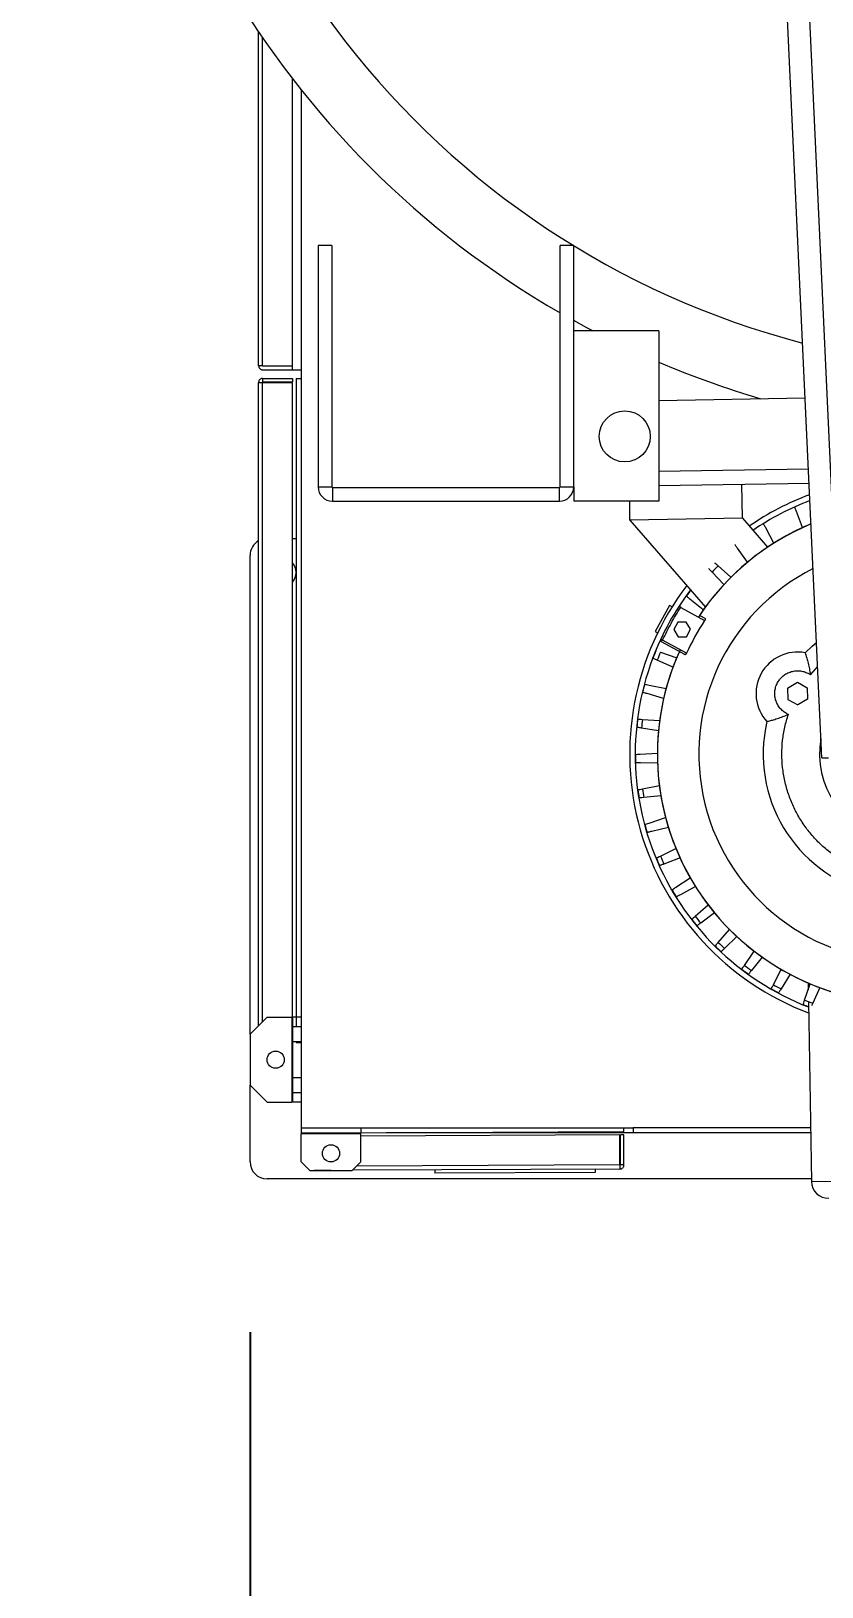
# Model space of a CAD drawing. Extents: x -2187 to 96136, y -11110 to 52208.
# Drawn here: x 46212 to 46676, y 18395 to 19308 of the extents above; entities that cross this region are included whole.
import ezdxf

# ---------------------------------------------------------------- set-up
doc = ezdxf.new("R2010")
doc.units = 0
doc.header["$LTSCALE"] = 1000
doc.header["$MEASUREMENT"] = 0
doc.linetypes.add('ACAD_ISO02W100', pattern=[15, 12, -3])
doc.styles.add('HZHT', font='hztxt_e.shx', dxfattribs={"width": 1.5, "bigfont": 'hztxt.shx'})
doc.dimstyles.new('75', dxfattribs={"dimscale": 100, "dimtxt": 3, "dimasz": 1, "dimexe": 1, "dimexo": 1, "dimgap": 0.2, "dimtad": 1, "dimdec": 0, "dimrnd": 10, "dimzin": 0, "dimdsep": 46, "dimtxsty": 'HZHT', "dimblk1": 'ARCHTICK', "dimblk2": 'ARCHTICK', "dimsah": 1, "dimcen": 1, "dimdle": 0.5, "dimclrd": 1, "dimclre": 1, "dimadec": 0, "dimazin": 0, "dimtfac": 1, "dimtdec": 0, "dimtix": 1, "dimtmove": 2, "dimatfit": 3, "dimfxl": 0, "dimtolj": 1, "dimtzin": 0, "dimarcsym": 0})

# ---------------------------------------------------------------- blocks, each defined once
blk = doc.blocks.new('_ArchTick')
at = {"color": 0, "linetype": 'ByBlock', "const_width": 0.4}
blk.add_lwpolyline([(-0.5, -0.5), (0.5, 0.5)], dxfattribs=at)
blk = doc.blocks.new('*D127')
at = {"color": 1, "linetype": 'ACAD_ISO02W100', "lineweight": -2, "ltscale": 750}
for p, q in [((42390.1, 18544.5), (42390.1, 17223.45)), ((46340.1, 18544.5), (46340.1, 17223.45)), ((42340.1, 17323.45), (43087.63, 17323.45)), ((46390.1, 17323.45), (44337.63, 17323.45))]:
    blk.add_line(p, q, dxfattribs=at)
at = {"layer": 'Defpoints', "color": 0, "linetype": 'ACAD_ISO02W100', "ltscale": 750}
for p in [(42390.1, 18644.5), (46340.1, 18644.5), (46340.1, 17323.45)]:
    blk.add_point(p, dxfattribs=at)
at = {"color": 1, "linetype": 'ACAD_ISO02W100', "lineweight": -2, "ltscale": 750, "xscale": 100, "yscale": 100, "zscale": 100, "rotation": 180}
blk.add_blockref('_ArchTick', (42390.1, 17323.45), dxfattribs=at)
at = {"color": 1, "linetype": 'ACAD_ISO02W100', "lineweight": -2, "ltscale": 750, "xscale": 100, "yscale": 100, "zscale": 100}
blk.add_blockref('_ArchTick', (46340.1, 17323.45), dxfattribs=at)
at = {"color": 0, "linetype": 'ACAD_ISO02W100', "ltscale": 750, "insert": (43712.63, 17473.45), "char_height": 300, "attachment_point": 2, "style": 'HZHT'}
blk.add_mtext('\\A1;3950', dxfattribs=at)
blk = doc.blocks.new('*D128')
at = {"color": 1, "linetype": 'ACAD_ISO02W100', "lineweight": -2, "ltscale": 750}
for p, q in [((46340.1, 18544.5), (46340.1, 17223.45)), ((50290.1, 18544.5), (50290.1, 17223.45)), ((46290.1, 17323.45), (47159.52, 17323.45)), ((50340.1, 17323.45), (48409.52, 17323.45))]:
    blk.add_line(p, q, dxfattribs=at)
at = {"layer": 'Defpoints', "color": 0, "linetype": 'ACAD_ISO02W100', "ltscale": 750}
for p in [(46340.1, 18644.5), (50290.1, 18644.5), (50290.1, 17323.45)]:
    blk.add_point(p, dxfattribs=at)
at = {"color": 1, "linetype": 'ACAD_ISO02W100', "lineweight": -2, "ltscale": 750, "xscale": 100, "yscale": 100, "zscale": 100, "rotation": 180}
blk.add_blockref('_ArchTick', (46340.1, 17323.45), dxfattribs=at)
at = {"color": 1, "linetype": 'ACAD_ISO02W100', "lineweight": -2, "ltscale": 750, "xscale": 100, "yscale": 100, "zscale": 100}
blk.add_blockref('_ArchTick', (50290.1, 17323.45), dxfattribs=at)
at = {"color": 0, "linetype": 'ACAD_ISO02W100', "ltscale": 750, "insert": (47784.52, 17473.45), "char_height": 300, "attachment_point": 2, "style": 'HZHT'}
blk.add_mtext('\\A1;3950', dxfattribs=at)

msp = doc.modelspace()

# ---------------------------------------------------------------- linework, layer by layer
at = {"color": 7, "linetype": 'Continuous', "lineweight": 15}
for p, q in [((46675.828, 18881.626), (46640.45, 19642.192)), ((46687.168, 18917.605), (46655.082, 19607.421)), ((46345.097, 19111.901), (46345.097, 19307.91)), ((46365.097, 19111.855), (46365.097, 19280.223)), ((46370.097, 19273.844), (46370.097, 18664.501)), ((46388.097, 19182.405), (46380.097, 19182.405)), ((46380.097, 19182.405), (46380.097, 19040.805)), ((46388.097, 19182.405), (46388.097, 19040.805)), ((46530.097, 19182.405), (46522.097, 19182.405)), ((46522.097, 19040.805), (46522.097, 19182.405)), ((46530.097, 19040.805), (46530.097, 19182.405)), ((46580.097, 19132.405), (46530.097, 19132.405)), ((46580.097, 19132.405), (46580.097, 19032.405)), ((46347.497, 19111.855), (46365.097, 19111.855)), ((46347.497, 19109.501), (46365.097, 19109.501)), ((46365.097, 19109.501), (46365.097, 19111.855)), ((46365.097, 19109.501), (46370.097, 19109.501)), ((46345.097, 18724.501), (46345.097, 19102.101)), ((46347.497, 19104.501), (46365.097, 19104.501)), ((46347.497, 19104.501), (46347.497, 19102.501)), ((46347.497, 19102.501), (46365.097, 19102.501)), ((46347.497, 19102.148), (46365.097, 19102.148)), ((46365.097, 19104.501), (46365.097, 19102.501)), ((46365.097, 18729.501), (46365.097, 19102.148)), ((46367.097, 19104.501), (46370.097, 19104.501)), ((46367.097, 19104.501), (46367.097, 18723.751)), ((46580.097, 19091.541), (46665.997, 19092.973)), ((46380.097, 19040.805), (46388.097, 19040.805)), ((46388.497, 19040.405), (46388.497, 19032.405)), ((46388.497, 19040.405), (46521.697, 19040.405)), ((46521.697, 19032.405), (46521.697, 19040.405)), ((46522.097, 19040.805), (46530.097, 19040.805)), ((46530.097, 19040.805), (46530.097, 19032.405)), ((46580.097, 19041.534), (46668.321, 19043.005)), ((46629.153, 19022.349), (46628.82, 19042.346)), ((46388.497, 19032.405), (46521.697, 19032.405)), ((46580.097, 19032.405), (46530.097, 19032.405)), ((46563.163, 19021.249), (46562.977, 19032.405)), ((46664.524, 19016.879), (46660.915, 19026.303)), ((46629.153, 19022.349), (46563.163, 19021.249)), ((46563.163, 19021.249), (46607.417, 18970.259)), ((46629.153, 19022.349), (46643.92, 19005.335)), ((46647.692, 19007.786), (46642.884, 19016.658)), ((46365.097, 19010.501), (46367.097, 19010.501)), ((46340.097, 18719.501), (46340.097, 19000.501)), ((46632.192, 18996.574), (46626.267, 19004.742)), ((46618.288, 18983.435), (46611.348, 18990.76)), ((46614.905, 18994.438), (46622.457, 18987.746)), ((46586.383, 18971.186), (46577.887, 18955.887)), ((46587.859, 18970.366), (46586.383, 18971.186)), ((46592.975, 18970.063), (46591.953, 18970.727)), ((46606.217, 18968.593), (46598.381, 18974.949)), ((46591.215, 18961.333), (46588.805, 18956.993)), ((46596.179, 18961.416), (46591.215, 18961.333)), ((46592.975, 18970.063), (46606.982, 18962.284)), ((46598.733, 18957.159), (46596.179, 18961.416)), ((46577.887, 18955.887), (46579.363, 18955.067)), ((46588.805, 18956.993), (46591.359, 18952.736)), ((46591.359, 18952.736), (46596.322, 18952.818)), ((46596.322, 18952.818), (46598.733, 18957.159)), ((46581.034, 18943.713), (46590.572, 18940.421)), ((46581.221, 18951.401), (46582.325, 18950.884)), ((46595.273, 18942.3), (46581.733, 18949.819)), ((46596.332, 18943.106), (46582.325, 18950.884)), ((46588.37, 18934.843), (46579.155, 18938.954)), ((46655.699, 18922.684), (46661.434, 18926.124)), ((46661.434, 18926.124), (46667.28, 18922.877)), ((46669.081, 18930.487), (46668.039, 18931.13)), ((46668.765, 18932.439), (46669.081, 18930.487)), ((46582.898, 18916.511), (46573.225, 18919.385)), ((46574.467, 18924.349), (46584.354, 18922.329)), ((46655.699, 18922.684), (46655.81, 18915.997)), ((46655.81, 18915.997), (46661.657, 18912.751)), ((46667.392, 18916.191), (46661.657, 18912.751)), ((46667.28, 18922.877), (46667.392, 18916.191)), ((46656.148, 18907.199), (46654.325, 18906.436)), ((46655.052, 18907.744), (46656.148, 18907.199)), ((46579.866, 18897.623), (46569.901, 18899.209)), ((46570.484, 18904.293), (46580.549, 18903.581)), ((46569.153, 18883.888), (46579.225, 18884.496)), ((46579.325, 18878.5), (46569.238, 18878.772)), ((46570.496, 18863.485), (46580.403, 18865.402)), ((46581.285, 18859.47), (46571.249, 18858.423)), ((46574.492, 18843.431), (46584.063, 18846.625)), ((46585.712, 18840.859), (46575.898, 18838.511)), ((46581.07, 18824.07), (46590.143, 18828.487)), ((46592.53, 18822.985), (46583.107, 18819.376)), ((46590.12, 18805.734), (46598.538, 18811.297)), ((46601.623, 18806.154), (46592.752, 18801.346)), ((46601.485, 18788.736), (46609.106, 18795.35)), ((46612.835, 18790.653), (46604.667, 18784.729)), ((46614.972, 18773.366), (46621.664, 18780.918)), ((46625.974, 18776.749), (46618.65, 18769.809)), ((46630.349, 18759.889), (46635.998, 18768.25)), ((46640.816, 18764.679), (46634.46, 18756.842)), ((46647.354, 18748.534), (46651.864, 18757.561)), ((46657.107, 18754.649), (46651.828, 18746.05)), ((46665.696, 18739.496), (46668.989, 18749.034)), ((46667.706, 18749.578), (46667.773, 18745.513)), ((46674.567, 18746.831), (46670.455, 18737.616)), ((46667.888, 18738.608), (46669.65, 18632.97)), ((46670.455, 18737.616), (46669.744, 18736.021)), ((46350.097, 18729.501), (46340.097, 18719.501)), ((46350.097, 18729.501), (46364.697, 18729.501)), ((46364.697, 18729.501), (46364.697, 18679.501)), ((46370.097, 18729.501), (46365.097, 18729.501)), ((46365.097, 18729.501), (46365.097, 18679.501)), ((46370.097, 18723.751), (46365.097, 18723.751)), ((46340.097, 18719.501), (46340.097, 18689.501)), ((46364.697, 18716.855), (46365.097, 18716.855)), ((46364.697, 18714.501), (46365.097, 18714.501)), ((46365.097, 18715.251), (46370.097, 18715.251)), ((46367.097, 18715.251), (46367.097, 18714.501)), ((46367.097, 18714.501), (46370.097, 18714.501)), ((46340.097, 18644.501), (46340.097, 18689.501)), ((46340.097, 18689.501), (46350.097, 18679.501)), ((46365.097, 18694.501), (46364.697, 18694.501)), ((46370.097, 18693.751), (46365.097, 18693.751)), ((46350.097, 18679.501), (46364.697, 18679.501)), ((46365.097, 18685.251), (46370.097, 18685.251)), ((46370.097, 18679.501), (46365.097, 18679.501)), ((46370.097, 18664.501), (46405.097, 18664.501)), ((46370.097, 18664.501), (46370.097, 18661.501)), ((46370.097, 18664.501), (46565.097, 18664.501)), ((46370.097, 18661.501), (46405.097, 18661.501)), ((46370.097, 18644.501), (46370.097, 18661.101)), ((46370.097, 18661.101), (46405.097, 18661.101)), ((46405.097, 18664.501), (46405.097, 18661.501)), ((46405.097, 18661.586), (46559.537, 18662.334)), ((46405.097, 18644.501), (46405.097, 18661.101)), ((46557.193, 18660.323), (46405.097, 18659.586)), ((46420.097, 18661.501), (46420.097, 18661.659)), ((46425.097, 18661.501), (46420.097, 18661.501)), ((46425.097, 18661.683), (46425.097, 18661.501)), ((46565.097, 18661.501), (46425.097, 18661.501)), ((46557.278, 18642.723), (46557.193, 18660.323)), ((46559.546, 18660.334), (46557.546, 18660.324)), ((46557.631, 18642.725), (46557.546, 18660.324)), ((46559.537, 18662.334), (46559.526, 18664.501)), ((46559.631, 18642.734), (46559.546, 18660.334)), ((46669.124, 18664.501), (46565.097, 18664.501)), ((46565.097, 18664.501), (46565.097, 18661.501)), ((46669.174, 18661.501), (46565.097, 18661.501)), ((46370.097, 18644.501), (46375.097, 18639.501)), ((46400.097, 18639.501), (46405.097, 18644.501)), ((46559.631, 18642.734), (46557.631, 18642.725)), ((46669.624, 18634.501), (46350.097, 18634.501)), ((46375.097, 18639.501), (46400.097, 18639.501)), ((46387.621, 18639.501), (46377.645, 18639.453)), ((46377.645, 18639.453), (46377.645, 18639.501)), ((46557.243, 18640.323), (46400.157, 18639.562)), ((46448.644, 18639.797), (46448.654, 18637.797)), ((46542.653, 18638.252), (46448.654, 18637.797)), ((46542.643, 18640.252), (46542.653, 18638.252)), ((46669.65, 18632.97), (46789.633, 18634.97))]:
    msp.add_line(p, q, dxfattribs=at)
at = {"color": 8, "linetype": 'Continuous', "lineweight": 15}
for p, q in [((46347.497, 19111.855), (46347.497, 19304.385)), ((46347.497, 18726.901), (46347.497, 19102.148)), ((46580.097, 19049.935), (46667.931, 19051.4)), ((46669.081, 18930.487), (46673.339, 18935.123)), ((46675.828, 18881.626), (46679.723, 18881.807)), ((46557.278, 18642.723), (46402.569, 18641.974))]:
    msp.add_line(p, q, dxfattribs=at)
at = {"color": 7, "linetype": 'Continuous', "lineweight": 15, "flags": 128}
for points in [[(46541.278, 19132.405), (46537.826, 19134.23), (46530.097, 19138.434)], [(46598.695, 18980.308), (46595.526, 18975.99), (46591.953, 18970.727)], [(46665.974, 18943.406), (46670.081, 18947.249), (46672.674, 18949.427)]]:
    msp.add_lwpolyline(points, dxfattribs=at)
at = {"color": 7, "linetype": 'Continuous', "lineweight": 15}
for centre, radius in [((46560.097, 19070.405), 15), ((46355.097, 18704.501), 5.05), ((46387.597, 18649.501), 5.05)]:
    msp.add_circle(centre, radius, dxfattribs=at)
for centre, radius, start, end in [((46790.995, 19608.94), 538, 180.438094, 240.012558), ((46790.995, 19608.94), 500, 180.438094, 255.345262), ((46790.995, 19608.94), 538, 246.920781, 253.709002), ((46388.497, 19040.805), 8.4, 180, 270), ((46388.497, 19040.805), 0.4, 180, 270), ((46521.697, 19040.805), 0.4, 270, 0), ((46521.697, 19040.805), 8.4, 270, 0), ((46725.474, 18883.935), 162.5, 110.47224, 124.601799), ((46725.474, 18883.935), 159.25, 110.848265, 124.471589), ((46725.474, 18883.935), 146.25, 112.529622, 146.653882), ((46725.474, 18883.935), 146.25, 112.529622, 146.174912), ((46350.097, 19000.501), 10, 120, 180), ((46358.097, 18990.501), 9, 0, 38.942441), ((46358.097, 18990.501), 9, 321.057559, 0), ((46725.474, 18883.935), 121.875, 116.729549, 270.955104), ((46725.474, 18883.935), 156.321, 135.017347, 136.892861), ((46725.474, 18883.935), 162.5, 142.519718, 249.28692), ((46725.474, 18883.935), 159.088, 142.577198, 144.333011), ((46725.474, 18883.935), 159.25, 146.975076, 154.935132), ((46725.474, 18883.935), 142.052, 146.526523, 155.383685), ((46725.474, 18883.935), 159.25, 154.935132, 248.821594), ((46725.474, 18883.935), 159.087, 157.577198, 159.333011), ((46725.474, 18883.935), 156.321, 157.517347, 159.392861), ((46725.474, 18883.935), 146.25, 155.256327, 266.653882), ((46725.474, 18883.935), 146.25, 155.735296, 266.174912), ((46582.325, 18950.884), 1.219, 154.935132, 180.955104), ((46582.325, 18950.884), 1.219, 180.955104, 240.955104), ((46661.545, 18919.437), 24.375, 79.530843, 222.379365), ((46725.474, 18883.935), 159.088, 165.077198, 166.833011), ((46725.474, 18883.935), 159.088, 172.577198, 174.333011), ((46725.474, 18883.935), 156.321, 172.517347, 174.392861), ((46725.474, 18883.935), 84.125, 166.896413, 255.013795), ((46725.474, 18883.935), 51, 169.698802, 349.24195), ((46725.474, 18883.935), 159.088, 180.077198, 181.833011), ((46725.474, 18883.935), 159.088, 187.577198, 189.333011), ((46725.474, 18883.935), 156.321, 187.517347, 189.392861), ((46725.474, 18883.935), 159.088, 195.077198, 196.833011), ((46725.474, 18883.935), 159.087, 202.577198, 204.333011), ((46725.474, 18883.935), 156.321, 202.517347, 204.392861), ((46725.474, 18883.935), 159.087, 210.077198, 211.833011), ((46725.474, 18883.935), 156.321, 217.517347, 219.392861), ((46725.474, 18883.935), 159.087, 217.577198, 219.333011), ((46725.474, 18883.935), 159.087, 225.077198, 226.833011), ((46725.474, 18883.935), 156.321, 225.017347, 226.892861), ((46725.474, 18883.935), 159.087, 232.577198, 234.333011), ((46725.474, 18883.935), 156.321, 232.517347, 234.392861), ((46725.474, 18883.935), 159.087, 240.077198, 241.833011), ((46725.474, 18883.935), 156.321, 240.017347, 241.892861), ((46725.474, 18883.935), 159.088, 247.577198, 248.797788), ((46725.474, 18883.935), 156.321, 247.517347, 249.392861), ((46350.097, 18644.501), 10, 180, 270), ((46679.648, 18633.137), 10, 180.955104, 270.955104)]:
    msp.add_arc(centre, radius, start, end, dxfattribs=at)
for points in [[(46347.497, 19111.855), (46347.182, 19111.859), (46346.553, 19111.866), (46345.76, 19111.878), (46345.205, 19111.89), (46345.133, 19111.897), (46345.097, 19111.901)], [(46345.097, 19111.901), (46345.133, 19111.587), (46345.205, 19110.958), (46345.76, 19110.164), (46346.553, 19109.609), (46347.182, 19109.537), (46347.497, 19109.501)], [(46347.497, 19104.501), (46347.182, 19104.465), (46346.553, 19104.393), (46345.76, 19103.838), (46345.205, 19103.045), (46345.133, 19102.416), (46345.097, 19102.101)], [(46345.097, 19102.101), (46345.133, 19102.105), (46345.205, 19102.113), (46345.76, 19102.124), (46346.553, 19102.136), (46347.182, 19102.144), (46347.497, 19102.148)], [(46582.325, 18950.884), (46583.933, 18954.174), (46587.15, 18960.752), (46591.033, 18966.959), (46592.975, 18970.063)], [(46557.243, 18640.323), (46557.557, 18640.36), (46558.186, 18640.436), (46558.977, 18640.994), (46559.528, 18641.79), (46559.597, 18642.42), (46559.631, 18642.734)], [(46557.278, 18642.723), (46557.276, 18642.408), (46557.271, 18641.779), (46557.263, 18640.986), (46557.254, 18640.431), (46557.247, 18640.359), (46557.243, 18640.323)]]:
    msp.add_open_spline(points, degree=3, dxfattribs=at)
for points, knots in [([(46660.915, 19026.303), (46660.653, 19026.986), (46660.183, 19028.213), (46660.003, 19028.683), (46659.924, 19028.891)], [0, 0, 0, 0, 0.5568555, 1, 1, 1, 1]), ([(46642.884, 19016.658), (46642.536, 19017.301), (46641.91, 19018.457), (46641.67, 19018.899), (46641.564, 19019.094)], [0, 0, 0, 0, 0.5568555, 1, 1, 1, 1]), ([(46626.267, 19004.742), (46625.838, 19005.335), (46625.066, 19006.399), (46624.771, 19006.805), (46624.64, 19006.986)], [0, 0, 0, 0, 0.5568555, 1, 1, 1, 1]), ([(46611.348, 18990.76), (46610.844, 18991.291), (46609.94, 18992.245), (46609.595, 18992.61), (46609.441, 18992.772)], [0, 0, 0, 0, 0.5568555, 1, 1, 1, 1]), ([(46612.831, 18996.276), (46613.056, 18996.076), (46613.46, 18995.718), (46614.461, 18994.831), (46614.905, 18994.438)], [0, 0, 0, 0, 0.5566655, 1, 1, 1, 1]), ([(46598.381, 18974.949), (46597.812, 18975.41), (46596.791, 18976.238), (46596.401, 18976.555), (46596.228, 18976.695)], [0, 0, 0, 0, 0.5568555, 1, 1, 1, 1]), ([(46603.978, 18965.347), (46604.061, 18965.301), (46604.229, 18965.208), (46605.396, 18964.56), (46606.603, 18963.889), (46607.107, 18963.609)], [0, 0, 0, 0, 0.3614429, 0.7333753, 1, 1, 1, 1]), ([(46607.107, 18963.609), (46607.163, 18963.56), (46607.275, 18963.462), (46607.316, 18963.157), (46607.244, 18962.791), (46607.11, 18962.486), (46607.011, 18962.329), (46606.982, 18962.284)], [0, 0, 0, 0, 0.2463549, 0.4933342, 0.7212509, 0.921145, 1, 1, 1, 1]), ([(46596.332, 18943.106), (46596.276, 18942.997), (46596.163, 18942.779), (46595.944, 18942.518), (46595.714, 18942.336), (46595.472, 18942.238), (46595.343, 18942.278), (46595.273, 18942.3)], [0, 0, 0, 0, 0.1824716, 0.3647796, 0.5520884, 0.7579671, 1, 1, 1, 1]), ([(46665.974, 18943.406), (46666.008, 18943.298), (46666.076, 18943.08), (46666.589, 18941.398), (46667.311, 18938.86), (46668.115, 18935.75), (46668.562, 18933.476), (46668.765, 18932.439)], [0, 0, 0, 0, 0.195109, 0.3899609, 0.591618, 0.8138009, 1, 1, 1, 1]), ([(46579.155, 18938.954), (46578.487, 18939.252), (46577.286, 18939.788), (46576.827, 18939.992), (46576.624, 18940.083)], [0, 0, 0, 0, 0.5568555, 1, 1, 1, 1]), ([(46571.752, 18924.903), (46572.047, 18924.843), (46572.576, 18924.735), (46573.886, 18924.467), (46574.467, 18924.349)], [0, 0, 0, 0, 0.5566655, 1, 1, 1, 1]), ([(46655.052, 18907.744), (46654.36, 18908.178), (46652.934, 18909.072), (46651.116, 18910.933), (46649.619, 18913.176), (46648.594, 18915.735), (46648.113, 18918.448), (46648.191, 18921.147), (46648.775, 18923.674), (46649.787, 18925.967), (46651.199, 18928.038), (46653.036, 18929.869), (46655.285, 18931.362), (46657.842, 18932.388), (46660.557, 18932.871), (46663.251, 18932.786), (46665.792, 18932.226), (46667.304, 18931.488), (46668.039, 18931.13)], [0, 0, 0, 0, 0.058258, 0.1200057, 0.1843204, 0.25, 0.3156796, 0.3799943, 0.441742, 0.5, 0.558258, 0.6200057, 0.6843204, 0.75, 0.8156796, 0.8799943, 0.941742, 1, 1, 1, 1]), ([(46573.225, 18919.385), (46572.524, 18919.593), (46571.264, 18919.968), (46570.782, 18920.111), (46570.569, 18920.174)], [0, 0, 0, 0, 0.55685547, 1, 1, 1, 1]), ([(46643.539, 18903.008), (46643.65, 18903.036), (46643.871, 18903.094), (46645.57, 18903.547), (46648.105, 18904.276), (46651.17, 18905.238), (46653.337, 18906.06), (46654.325, 18906.436)], [0, 0, 0, 0, 0.195109, 0.3899609, 0.591618, 0.8138009, 1, 1, 1, 1]), ([(46713.355, 18811.822), (46710.825, 18812.327), (46705.721, 18813.346), (46698.273, 18815.914), (46691.047, 18819.253), (46684.192, 18823.401), (46677.83, 18828.269), (46672.073, 18833.771), (46667.003, 18839.791), (46662.647, 18846.252), (46658.998, 18853.137), (46656.074, 18860.444), (46653.932, 18868.115), (46652.632, 18876.019), (46652.201, 18884.02), (46652.657, 18891.967), (46653.898, 18899.746), (46655.403, 18904.73), (46656.148, 18907.199)], [0, 0, 0, 0, 0.0612217, 0.1235262, 0.1865739, 0.25, 0.3134261, 0.3764738, 0.4387783, 0.5, 0.5612217, 0.6235262, 0.6865739, 0.75, 0.8134261, 0.8764738, 0.9387783, 1, 1, 1, 1]), ([(46569.901, 18899.209), (46569.178, 18899.324), (46567.88, 18899.531), (46567.384, 18899.61), (46567.164, 18899.645)], [0, 0, 0, 0, 0.5568555, 1, 1, 1, 1]), ([(46567.72, 18904.488), (46568.02, 18904.467), (46568.559, 18904.429), (46569.893, 18904.334), (46570.484, 18904.293)], [0, 0, 0, 0, 0.5566655, 1, 1, 1, 1]), ([(46566.387, 18883.721), (46566.687, 18883.739), (46567.226, 18883.772), (46568.561, 18883.852), (46569.153, 18883.888)], [0, 0, 0, 0, 0.5566655, 1, 1, 1, 1]), ([(46569.238, 18878.772), (46568.507, 18878.792), (46567.193, 18878.827), (46566.69, 18878.841), (46566.468, 18878.847)], [0, 0, 0, 0, 0.55685547, 1, 1, 1, 1]), ([(46567.776, 18862.958), (46568.071, 18863.015), (46568.601, 18863.118), (46569.914, 18863.372), (46570.496, 18863.485)], [0, 0, 0, 0, 0.5566655, 1, 1, 1, 1]), ([(46571.249, 18858.423), (46570.521, 18858.347), (46569.214, 18858.211), (46568.714, 18858.159), (46568.492, 18858.136)], [0, 0, 0, 0, 0.55685547, 1, 1, 1, 1]), ([(46571.863, 18842.554), (46572.148, 18842.649), (46572.661, 18842.82), (46573.929, 18843.243), (46574.492, 18843.431)], [0, 0, 0, 0, 0.5566655, 1, 1, 1, 1]), ([(46575.898, 18838.511), (46575.186, 18838.341), (46573.908, 18838.035), (46573.419, 18837.918), (46573.203, 18837.866)], [0, 0, 0, 0, 0.5568555, 1, 1, 1, 1]), ([(46578.578, 18822.857), (46578.849, 18822.989), (46579.335, 18823.225), (46580.537, 18823.811), (46581.07, 18824.07)], [0, 0, 0, 0, 0.5566655, 1, 1, 1, 1]), ([(46583.107, 18819.376), (46582.423, 18819.115), (46581.196, 18818.644), (46580.727, 18818.465), (46580.519, 18818.385)], [0, 0, 0, 0, 0.5568555, 1, 1, 1, 1]), ([(46587.807, 18804.206), (46588.058, 18804.372), (46588.509, 18804.67), (46589.625, 18805.407), (46590.12, 18805.734)], [0, 0, 0, 0, 0.55666548, 1, 1, 1, 1]), ([(46592.752, 18801.346), (46592.108, 18800.997), (46590.953, 18800.371), (46590.511, 18800.132), (46590.315, 18800.026)], [0, 0, 0, 0, 0.5568555, 1, 1, 1, 1]), ([(46599.392, 18786.919), (46599.619, 18787.116), (46600.027, 18787.47), (46601.037, 18788.347), (46601.485, 18788.736)], [0, 0, 0, 0, 0.5566655, 1, 1, 1, 1]), ([(46604.667, 18784.729), (46604.075, 18784.299), (46603.011, 18783.527), (46602.604, 18783.232), (46602.424, 18783.102)], [0, 0, 0, 0, 0.5568555, 1, 1, 1, 1]), ([(46613.134, 18771.292), (46613.333, 18771.517), (46613.692, 18771.922), (46614.579, 18772.923), (46614.972, 18773.366)], [0, 0, 0, 0, 0.5566655, 1, 1, 1, 1]), ([(46618.65, 18769.809), (46618.118, 18769.306), (46617.164, 18768.402), (46616.8, 18768.056), (46616.638, 18767.903)], [0, 0, 0, 0, 0.5568555, 1, 1, 1, 1]), ([(46628.798, 18757.592), (46628.966, 18757.842), (46629.269, 18758.289), (46630.017, 18759.398), (46630.349, 18759.889)], [0, 0, 0, 0, 0.5566655, 1, 1, 1, 1]), ([(46634.46, 18756.842), (46633.999, 18756.274), (46633.171, 18755.253), (46632.855, 18754.863), (46632.714, 18754.69)], [0, 0, 0, 0, 0.5568555, 1, 1, 1, 1]), ([(46646.116, 18746.055), (46646.25, 18746.324), (46646.492, 18746.807), (46647.089, 18748.003), (46647.354, 18748.534)], [0, 0, 0, 0, 0.5566655, 1, 1, 1, 1]), ([(46651.828, 18746.05), (46651.445, 18745.426), (46650.757, 18744.306), (46650.494, 18743.878), (46650.378, 18743.688)], [0, 0, 0, 0, 0.5568555, 1, 1, 1, 1]), ([(46664.792, 18736.876), (46664.89, 18737.16), (46665.066, 18737.671), (46665.503, 18738.935), (46665.696, 18739.496)], [0, 0, 0, 0, 0.5566655, 1, 1, 1, 1])]:
    msp.add_open_spline(points, degree=3, knots=knots, dxfattribs=at)

# ---------------------------------------------------------------- dimensions: what is measured, and where the dimension line sits
at = {"color": 1, "linetype": 'ACAD_ISO02W100', "ltscale": 750}
for base, p1, p2, picture, middle in [((46340.097, 17323.451), (42390.097, 18644.501), (46340.097, 18644.501), '*D127', (43712.631, 17323.451)), ((50290.097, 17323.451), (46340.097, 18644.501), (50290.097, 18644.501), '*D128', (47784.523, 17323.451))]:
    dim = msp.add_linear_dim(base=base, p1=p1, p2=p2, angle=180, dimstyle='75', override={"dimfxl": 3.25}, dxfattribs=at)
    dim.commit()
    dim.dimension.update_dxf_attribs({"geometry": picture, "text_midpoint": middle, "dimtype": 160})

doc.saveas('drawing.dxf')
